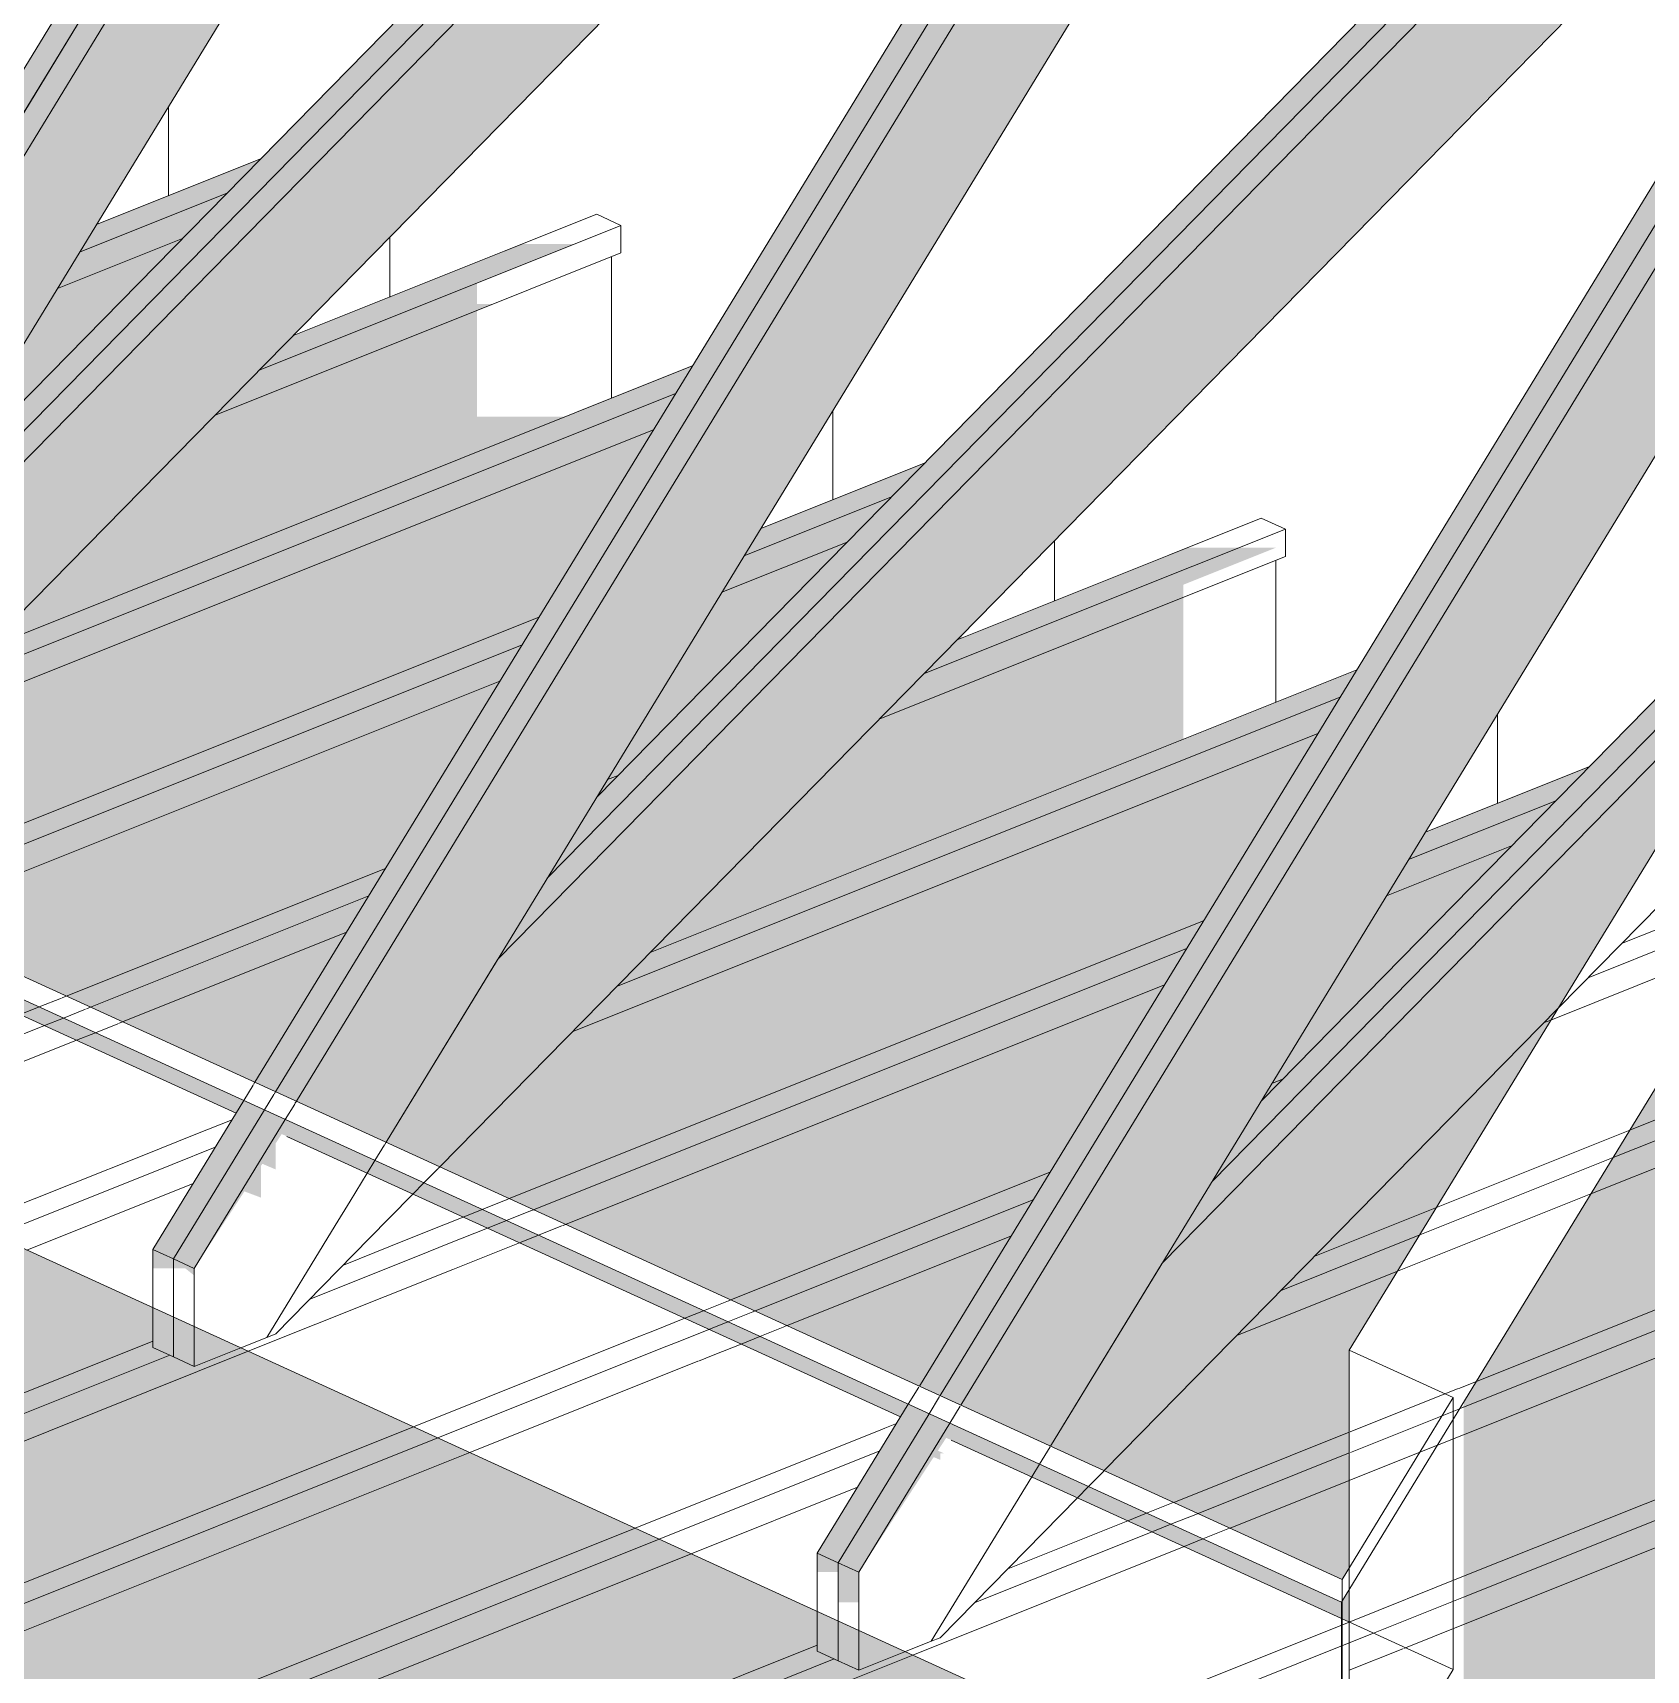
# Model space of a CAD drawing. Header units: inches. Extents: x -8719 to -3484, y -2874 to 4085.
# Drawn here: x -3852.8 to -3773.2, y 3386.2 to 3467 of the extents above; entities that cross this region are included whole.
import ezdxf

# ---------------------------------------------------------------- set-up
doc = ezdxf.new("R2010")
doc.units = ezdxf.units.IN
doc.header["$MEASUREMENT"] = 0
for name, color, linetype, lineweight in [('I-WALL', 2, 'Continuous', 13), ('S-BEAM', 12, 'Continuous', 9), ('S-BEAM-2', 143, 'Continuous', 9), ('S-BEAM-3', 193, 'Continuous', 9)]:
    doc.layers.add(name, color=color, linetype=linetype, lineweight=lineweight)
doc.layers.add('I-WALL-1', color=2, linetype='Continuous', lineweight=13, transparency=0.4)

# ---------------------------------------------------------------- blocks, each defined once
blk = doc.blocks.new('Truss - Truss-V602-STRUCTURAL - 3D - SOUTHWEST')
at = {"layer": 'S-BEAM-3'}
for points in [[(4833.92, 3429.231), (4917.497, 3566.123), (4916.472, 3566.591), (4832.901, 3429.697)], [(4838.343, 3427.209), (4921.24, 3562.987), (4917.497, 3566.123), (4833.92, 3429.231), (4835.668, 3428.432)], [(4832.895, 3429.7), (4885.484, 3515.836), (4884.459, 3516.304), (4831.876, 3430.166)], [(4846.303, 3440.247), (4914.099, 3509.333), (4912.877, 3509.6), (4848.748, 3444.251), (4847.349, 3441.96)]]:
    blk.add_hatch(color=256, dxfattribs=at).paths.add_polyline_path(points, flags=0)
h = blk.add_hatch(color=256, dxfattribs=at)
h.paths.add_polyline_path([(4840.994, 3425.997), (4921.197, 3507.774), (4932.96, 3527.04), (4843.859, 3436.243), (4838.343, 3427.209), (4838.471, 3427.15)], flags=0)
h.paths.add_polyline_path([(4943.034, 3529.979), (4955.972, 3543.164), (4952.738, 3545.873), (4944.27, 3532.003)], flags=0)
h = blk.add_hatch(color=256, dxfattribs=at)
h.paths.add_polyline_path([(4843.859, 3436.243), (4915.321, 3509.066), (4914.099, 3509.333), (4846.303, 3440.247), (4844.145, 3436.712)], flags=0)
h.paths.add_polyline_path([(4921.24, 3515.098), (4932.96, 3527.04), (4935.404, 3531.044), (4920.216, 3515.566), (4921.197, 3515.117)], flags=0)
at = {"layer": 'S-BEAM'}
for p, q in [((4832.895, 3429.7), (4916.472, 3566.591)), ((4917.497, 3566.123), (4833.92, 3429.231)), ((4838.343, 3427.209), (4921.24, 3562.987)), ((4932.96, 3527.04), (4843.859, 3436.243)), ((4831.87, 3430.168), (4884.459, 3516.304)), ((4885.484, 3515.836), (4832.895, 3429.7)), ((4846.303, 3440.247), (4914.099, 3509.333)), ((4914.099, 3509.333), (4846.303, 3440.247)), ((4848.748, 3444.251), (4912.877, 3509.6)), ((4840.994, 3425.997), (4921.121, 3507.649))]:
    blk.add_line(p, q, dxfattribs=at)
blk = doc.blocks.new('Truss - Truss-V603-STRUCTURAL - 3D - SOUTHWEST')
at = {"layer": 'S-BEAM-3'}
for points in [[(4866.711, 3414.237), (4950.288, 3551.129), (4949.264, 3551.597), (4865.692, 3414.703)], [(4871.135, 3412.215), (4954.032, 3547.993), (4950.288, 3551.129), (4866.711, 3414.237), (4868.46, 3413.438)], [(4865.687, 3414.706), (4918.276, 3500.842), (4917.251, 3501.31), (4864.662, 3415.174), (4864.966, 3415.035)], [(4879.095, 3425.253), (4946.89, 3494.339), (4945.668, 3494.606), (4881.539, 3429.257), (4880.141, 3426.966)]]:
    blk.add_hatch(color=256, dxfattribs=at).paths.add_polyline_path(points, flags=0)
h = blk.add_hatch(color=256, dxfattribs=at)
h.paths.add_polyline_path([(4873.785, 3411.003), (4954.032, 3492.851), (4965.751, 3512.046), (4876.651, 3421.249), (4871.135, 3412.215), (4871.263, 3412.156)], flags=0)
h.paths.add_polyline_path([(4975.826, 3514.985), (4988.764, 3528.17), (4985.529, 3530.879), (4977.061, 3517.009)], flags=0)
h = blk.add_hatch(color=256, dxfattribs=at)
h.paths.add_polyline_path([(4876.651, 3421.249), (4948.113, 3494.071), (4946.89, 3494.339), (4879.095, 3425.253), (4876.937, 3421.718)], flags=0)
h.paths.add_polyline_path([(4954.032, 3500.103), (4965.865, 3512.232), (4968.196, 3516.049), (4953.007, 3500.572), (4953.989, 3500.123)], flags=0)
at = {"layer": 'S-BEAM'}
for p, q in [((4865.687, 3414.706), (4949.264, 3551.597)), ((4950.288, 3551.129), (4866.711, 3414.237)), ((4871.135, 3412.215), (4954.032, 3547.993)), ((4965.751, 3512.046), (4876.651, 3421.249)), ((4864.662, 3415.174), (4917.251, 3501.31)), ((4918.276, 3500.842), (4865.687, 3414.706)), ((4879.095, 3425.253), (4946.89, 3494.339)), ((4946.89, 3494.339), (4879.095, 3425.253)), ((4881.539, 3429.257), (4945.668, 3494.606)), ((4873.785, 3411.003), (4953.912, 3492.655)), ((4876.651, 3421.249), (4871.135, 3412.215)), ((4864.591, 3415.059), (4864.662, 3415.174)), ((4859.626, 3406.926), (4864.114, 3414.277)), ((4864.114, 3414.277), (4864.577, 3415.036)), ((4865.604, 3414.57), (4865.139, 3413.809)), ((4865.139, 3413.809), (4865.604, 3414.57)), ((4865.687, 3414.706), (4865.617, 3414.592)), ((4865.617, 3414.592), (4865.687, 3414.706)), ((4865.139, 3413.809), (4860.651, 3406.458)), ((4860.651, 3406.458), (4865.139, 3413.809)), ((4866.63, 3414.104), (4866.164, 3413.34)), ((4866.711, 3414.237), (4866.643, 3414.126)), ((4866.164, 3413.34), (4861.676, 3405.989)), ((4870.587, 3411.317), (4871.06, 3412.093)), ((4871.06, 3412.093), (4870.587, 3411.317)), ((4871.073, 3412.113), (4871.135, 3412.215)), ((4871.135, 3412.215), (4871.073, 3412.113)), ((4870.206, 3410.693), (4870.587, 3411.317)), ((4870.587, 3411.317), (4870.206, 3410.693)), ((4869.363, 3409.312), (4870.206, 3410.693)), ((4870.206, 3410.693), (4869.363, 3409.312)), ((4872.467, 3409.659), (4873.008, 3410.21)), ((4873.008, 3410.21), (4873.686, 3410.901)), ((4873.702, 3410.918), (4873.785, 3411.003)), ((4871.314, 3408.484), (4872.467, 3409.659)), ((4868.629, 3408.11), (4869.363, 3409.312)), ((4869.363, 3409.312), (4868.629, 3408.11)), ((4865.252, 3402.579), (4868.629, 3408.11)), ((4868.629, 3408.11), (4865.252, 3402.579)), ((4870.324, 3407.475), (4871.314, 3408.484)), ((4865.692, 3402.755), (4870.324, 3407.475)), ((4859.626, 3406.926), (4860.651, 3406.458)), ((4859.626, 3405.967), (4859.626, 3406.926)), ((4859.626, 3406.926), (4860.651, 3406.458)), ((4860.651, 3405.499), (4860.651, 3406.458)), ((4860.651, 3406.458), (4861.676, 3405.989)), ((4860.651, 3406.458), (4860.651, 3405.499)), ((4859.626, 3404.055), (4859.626, 3405.967)), ((4860.651, 3403.586), (4860.651, 3405.499)), ((4860.651, 3405.499), (4860.651, 3403.586)), ((4861.676, 3405.989), (4861.676, 3405.03)), ((4861.676, 3405.03), (4861.676, 3403.118)), ((4859.626, 3402.085), (4859.626, 3404.055)), ((4860.651, 3401.616), (4860.651, 3403.586)), ((4860.651, 3403.586), (4860.651, 3401.616)), ((4861.676, 3403.118), (4861.676, 3401.148)), ((4863.973, 3402.067), (4865.252, 3402.579)), ((4865.252, 3402.579), (4865.692, 3402.755)), ((4860.651, 3401.616), (4859.626, 3402.085)), ((4861.676, 3401.148), (4860.651, 3401.616)), ((4861.676, 3401.148), (4863.973, 3402.067))]:
    blk.add_line(p, q, dxfattribs=at)
blk = doc.blocks.new('Truss - Truss-V604-STRUCTURAL - 3D - SOUTHWEST')
at = {"layer": 'S-BEAM-3'}
for points in [[(4899.503, 3399.243), (4983.08, 3536.135), (4982.055, 3536.603), (4898.478, 3399.712)], [(4903.926, 3397.22), (4986.824, 3532.999), (4983.08, 3536.135), (4899.503, 3399.243), (4901.251, 3398.444)], [(4898.478, 3399.712), (4951.067, 3485.848), (4950.042, 3486.316), (4897.454, 3400.18)], [(4911.887, 3410.259), (4943.266, 3442.235), (4945.71, 3446.239), (4914.331, 3414.262), (4912.932, 3411.971)], [(4909.442, 3406.255), (4940.821, 3438.231), (4943.266, 3442.235), (4911.887, 3410.259), (4909.728, 3406.723)], [(4906.577, 3396.008), (4928.982, 3418.84), (4940.821, 3438.231), (4909.442, 3406.255), (4903.926, 3397.22), (4904.71, 3396.862)]]:
    blk.add_hatch(color=256, dxfattribs=at).paths.add_polyline_path(points, flags=0)
at = {"layer": 'S-BEAM'}
for p, q in [((4898.478, 3399.712), (4982.055, 3536.603)), ((4983.08, 3536.135), (4899.503, 3399.243)), ((4903.926, 3397.22), (4986.824, 3532.999)), ((4897.454, 3400.18), (4950.042, 3486.316)), ((4951.067, 3485.848), (4898.478, 3399.712)), ((4914.331, 3414.262), (4945.71, 3446.239)), ((4911.887, 3410.259), (4943.266, 3442.235)), ((4943.266, 3442.235), (4911.887, 3410.259)), ((4940.821, 3438.231), (4909.442, 3406.255)), ((4928.982, 3418.84), (4948.063, 3438.284)), ((4906.577, 3396.008), (4928.982, 3418.84)), ((4909.442, 3406.255), (4903.926, 3397.22)), ((4896.906, 3399.283), (4897.421, 3400.126)), ((4892.418, 3391.932), (4896.906, 3399.283)), ((4898.447, 3399.66), (4897.931, 3398.815)), ((4897.931, 3398.815), (4898.447, 3399.66)), ((4899.473, 3399.195), (4898.955, 3398.346)), ((4897.931, 3398.815), (4893.442, 3391.463)), ((4893.442, 3391.463), (4897.931, 3398.815)), ((4898.955, 3398.346), (4894.467, 3390.995)), ((4903.379, 3396.323), (4903.904, 3397.183)), ((4903.904, 3397.183), (4903.379, 3396.323)), ((4898.044, 3387.585), (4902.997, 3395.698)), ((4902.997, 3395.698), (4898.044, 3387.585)), ((4902.997, 3395.698), (4903.379, 3396.323)), ((4903.379, 3396.323), (4902.997, 3395.698)), ((4905.8, 3395.216), (4906.551, 3395.982)), ((4905.258, 3394.665), (4905.8, 3395.216)), ((4898.484, 3387.761), (4905.258, 3394.665)), ((4892.418, 3391.932), (4893.442, 3391.463)), ((4892.418, 3390.973), (4892.418, 3391.932)), ((4892.418, 3391.932), (4893.442, 3391.463)), ((4892.418, 3389.061), (4892.418, 3390.973)), ((4893.442, 3390.505), (4893.442, 3391.463)), ((4893.442, 3391.463), (4894.467, 3390.995)), ((4893.442, 3391.463), (4893.442, 3390.505)), ((4894.467, 3390.995), (4894.467, 3390.036)), ((4893.442, 3388.592), (4893.442, 3390.505)), ((4893.442, 3390.505), (4893.442, 3388.592)), ((4894.467, 3390.036), (4894.467, 3388.124)), ((4892.418, 3387.091), (4892.418, 3389.061)), ((4893.442, 3386.622), (4893.442, 3388.592)), ((4893.442, 3388.592), (4893.442, 3386.622)), ((4894.467, 3388.124), (4894.467, 3386.154)), ((4896.764, 3387.073), (4898.044, 3387.585)), ((4898.044, 3387.585), (4898.484, 3387.761)), ((4893.442, 3386.622), (4892.418, 3387.091)), ((4894.467, 3386.154), (4896.764, 3387.073)), ((4894.467, 3386.154), (4893.442, 3386.622))]:
    blk.add_line(p, q, dxfattribs=at)
blk = doc.blocks.new('Plywood Web Joist - 11 7_8_ TJI360 _ 16_ O_C_-V628-STRUCTURAL - 3D - SOUTHWEST')
at = {"layer": 'S-BEAM'}
for p, q in [((4924.308, 3390.789), (4978.771, 3412.582)), ((4979.966, 3412.036), (4924.308, 3389.763)), ((4981.104, 3411.135), (4924.308, 3388.408)), ((4918.672, 3388.533), (4924.308, 3390.789)), ((4924.308, 3389.763), (4919.865, 3387.986)), ((4905.286, 3383.177), (4918.67, 3388.532)), ((4924.308, 3388.408), (4921.446, 3387.262)), ((4919.865, 3387.986), (4918.672, 3387.508)), ((4918.672, 3387.508), (4906.481, 3382.63)), ((4921.306, 3387.206), (4918.672, 3386.152)), ((4921.446, 3387.262), (4921.354, 3387.225))]:
    blk.add_line(p, q, dxfattribs=at)
blk = doc.blocks.new('Plywood Web Joist - 11 7_8_ TJI360 _ 16_ O_C_-V629-STRUCTURAL - 3D - SOUTHWEST')
at = {"layer": 'S-BEAM-2'}
for points in [[(4911.205, 3393.892), (4918.672, 3396.88), (4918.672, 3397.905), (4910.01, 3394.439), (4910.975, 3393.997)], [(4912.786, 3393.169), (4918.672, 3395.524), (4918.627, 3396.862), (4911.205, 3393.892), (4912.053, 3393.504)], [(4918.319, 3390.639), (4918.672, 3391.218), (4918.672, 3395.524), (4912.786, 3393.169), (4918.283, 3390.656)]]:
    blk.add_hatch(color=256, dxfattribs=at).paths.add_polyline_path(points, flags=0)
at = {"layer": 'S-BEAM'}
for p, q in [((4924.942, 3400.414), (4967.84, 3417.58)), ((4969.036, 3417.034), (4924.308, 3399.135)), ((4970.174, 3416.133), (4924.308, 3397.78)), ((4918.715, 3397.922), (4924.048, 3400.057)), ((4924.078, 3400.068), (4924.942, 3400.414)), ((4924.081, 3399.045), (4923.247, 3398.711)), ((4924.298, 3399.132), (4924.114, 3399.058)), ((4923.247, 3398.711), (4918.726, 3396.902)), ((4910.01, 3394.439), (4918.672, 3397.905)), ((4924.308, 3397.78), (4923.018, 3397.264)), ((4918.627, 3396.862), (4911.205, 3393.892)), ((4922.151, 3396.917), (4918.672, 3395.524)), ((4923.018, 3397.264), (4922.151, 3396.917)), ((4918.672, 3395.524), (4912.786, 3393.169)), ((4908.671, 3393.903), (4909.978, 3394.426)), ((4901.821, 3391.162), (4907.739, 3393.53)), ((4907.739, 3393.53), (4908.671, 3393.903)), ((4909.867, 3393.357), (4908.969, 3392.997)), ((4911.178, 3393.881), (4909.867, 3393.357)), ((4908.935, 3392.984), (4900.165, 3389.474)), ((4911.448, 3392.634), (4910.516, 3392.261)), ((4912.765, 3393.161), (4911.448, 3392.634)), ((4910.516, 3392.261), (4897.132, 3386.905)), ((4786.821, 3345.144), (4892.418, 3387.399)), ((4897.132, 3386.905), (4866.427, 3374.618)), ((4893.254, 3386.709), (4864.966, 3375.389))]:
    blk.add_line(p, q, dxfattribs=at)
blk = doc.blocks.new('Plywood Web Joist - 11 7_8_ TJI360 _ 16_ O_C_-V630-STRUCTURAL - 3D - SOUTHWEST')
at = {"layer": 'S-BEAM-2'}
for points in [[(4915.309, 3404.906), (4922.145, 3407.642), (4922.974, 3408.998), (4916.965, 3406.594), (4915.627, 3405.23)], [(4913.118, 3402.674), (4921.05, 3405.848), (4922.145, 3407.642), (4915.309, 3404.906), (4914.134, 3403.709)], [(4910.01, 3394.439), (4918.672, 3397.905), (4918.672, 3401.953), (4921.05, 3405.848), (4913.118, 3402.674), (4906.577, 3396.008), (4909.442, 3394.698)]]:
    blk.add_hatch(color=256, dxfattribs=at).paths.add_polyline_path(points, flags=0)
at = {"layer": 'S-BEAM'}
for p, q in [((4932.514, 3412.816), (4956.91, 3422.578)), ((4958.105, 3422.032), (4931.686, 3411.46)), ((4959.243, 3421.131), (4930.59, 3409.665)), ((4922.974, 3408.998), (4932.514, 3412.816)), ((4931.686, 3411.46), (4922.145, 3407.642)), ((4930.59, 3409.665), (4921.05, 3405.848)), ((4916.965, 3406.594), (4922.974, 3408.998)), ((4922.145, 3407.642), (4915.309, 3404.906)), ((4921.05, 3405.848), (4913.118, 3402.674)), ((4895.55, 3398.025), (4895.747, 3398.104)), ((4895.747, 3398.104), (4896.327, 3398.336)), ((4883.425, 3393.173), (4895.55, 3398.025)), ((4895.499, 3396.979), (4884.62, 3392.626)), ((4894.404, 3395.185), (4886.202, 3391.903)), ((4775.891, 3350.142), (4883.425, 3393.173)), ((4884.62, 3392.626), (4777.086, 3349.595)), ((4886.202, 3391.903), (4778.668, 3348.872))]:
    blk.add_line(p, q, dxfattribs=at)
blk = doc.blocks.new('Plywood Web Joist - 11 7_8_ TJI360 _ 16_ O_C_-V631-STRUCTURAL - 3D - SOUTHWEST')
at = {"layer": 'S-BEAM-2'}
h = blk.add_hatch(color=256, dxfattribs=at)
h.paths.add_polyline_path([(4890.925, 3403.165), (4901.976, 3407.587), (4903.071, 3409.381), (4889.344, 3403.888), (4890.192, 3403.5)], flags=0)
h.paths.add_polyline_path([(4928.261, 3418.106), (4928.622, 3418.25), (4928.982, 3418.84), (4928.618, 3418.469)], flags=0)
h = blk.add_hatch(color=256, dxfattribs=at)
h.paths.add_polyline_path([(4897.454, 3400.18), (4901.976, 3407.587), (4890.925, 3403.165), (4894.467, 3401.546)], flags=0)
h.paths.add_polyline_path([(4916.965, 3406.594), (4922.974, 3408.998), (4928.622, 3418.25), (4928.261, 3418.106), (4917.092, 3406.723)], flags=0)
h = blk.add_hatch(color=256, dxfattribs=at)
h.paths.add_polyline_path([(4889.344, 3403.888), (4903.071, 3409.381), (4903.899, 3410.738), (4888.149, 3404.435), (4889.114, 3403.993)], flags=0)
h.paths.add_polyline_path([(4914.331, 3414.262), (4915.381, 3415.332), (4914.856, 3415.122)], flags=0)
at = {"layer": 'S-BEAM'}
for p, q in [((4932.108, 3422.026), (4940.086, 3425.218)), ((4939.257, 3423.862), (4930.452, 3420.338)), ((4938.162, 3422.067), (4928.622, 3418.25)), ((4928.622, 3418.25), (4928.261, 3418.106)), ((4914.856, 3415.122), (4915.381, 3415.332)), ((4888.149, 3404.435), (4903.899, 3410.738)), ((4903.071, 3409.381), (4889.344, 3403.888)), ((4901.976, 3407.587), (4890.925, 3403.165)), ((4885.878, 3403.526), (4886.81, 3403.899)), ((4886.81, 3403.899), (4888.032, 3404.388)), ((4889.232, 3403.844), (4888.006, 3403.353)), ((4888.051, 3404.396), (4888.149, 3404.435)), ((4889.344, 3403.888), (4889.251, 3403.851)), ((4883.454, 3402.556), (4884.387, 3402.93)), ((4884.387, 3402.93), (4885.878, 3403.526)), ((4887.073, 3402.98), (4885.63, 3402.402)), ((4888.006, 3403.353), (4887.073, 3402.98)), ((4890.82, 3403.123), (4889.587, 3402.63)), ((4890.925, 3403.165), (4890.837, 3403.13)), ((4872.494, 3398.171), (4883.454, 3402.556)), ((4885.63, 3402.402), (4884.777, 3402.061)), ((4888.655, 3402.257), (4887.273, 3401.704)), ((4889.587, 3402.63), (4888.655, 3402.257)), ((4884.777, 3402.061), (4873.69, 3397.624)), ((4886.527, 3401.405), (4875.271, 3396.901)), ((4887.273, 3401.704), (4886.558, 3401.417)), ((4764.96, 3355.14), (4872.494, 3398.171)), ((4873.69, 3397.624), (4766.156, 3354.593)), ((4875.271, 3396.901), (4767.737, 3353.87))]:
    blk.add_line(p, q, dxfattribs=at)
blk = doc.blocks.new('Plywood Web Joist - 11 7_8_ TJI360 _ 16_ O_C_-V632-STRUCTURAL - 3D - SOUTHWEST')
at = {"layer": 'S-BEAM-2'}
h = blk.add_hatch(color=256, dxfattribs=at)
h.paths.add_polyline_path([(4878.414, 3408.886), (4910.643, 3421.783), (4911.471, 3423.14), (4877.218, 3409.433), (4878.184, 3408.991)], flags=0)
h.paths.add_polyline_path([(4921.6, 3426.168), (4928.881, 3429.089), (4930.524, 3430.764), (4922.404, 3427.485), (4921.759, 3426.428)], flags=0)
h = blk.add_hatch(color=256, dxfattribs=at)
h.paths.add_polyline_path([(4879.995, 3408.163), (4909.547, 3419.989), (4910.643, 3421.783), (4878.414, 3408.886), (4879.898, 3408.208)], flags=0)
h.paths.add_polyline_path([(4920.504, 3424.373), (4926.677, 3426.844), (4928.868, 3429.076), (4921.6, 3426.168), (4921.012, 3425.205)], flags=0)
h = blk.add_hatch(color=256, dxfattribs=at)
h.paths.add_polyline_path([(4888.149, 3404.435), (4903.899, 3410.738), (4909.547, 3419.989), (4879.995, 3408.163), (4882.497, 3407.019)], flags=0)
h.paths.add_polyline_path([(4914.856, 3415.122), (4915.381, 3415.332), (4926.677, 3426.844), (4920.504, 3424.373), (4915.858, 3416.764)], flags=0)
at = {"layer": 'S-BEAM'}
for p, q in [((4922.428, 3427.524), (4930.524, 3430.764)), ((4928.868, 3429.076), (4921.6, 3426.168)), ((4926.677, 3426.844), (4920.504, 3424.373)), ((4877.218, 3409.433), (4911.471, 3423.14)), ((4910.643, 3421.783), (4878.414, 3408.886)), ((4909.547, 3419.989), (4879.995, 3408.163)), ((4877.085, 3409.38), (4877.218, 3409.433)), ((4874.947, 3408.524), (4875.88, 3408.897)), ((4875.88, 3408.897), (4877.059, 3409.37)), ((4878.26, 3408.825), (4877.075, 3408.351)), ((4878.414, 3408.886), (4878.285, 3408.835)), ((4873.027, 3407.756), (4874.947, 3408.524)), ((4876.143, 3407.978), (4874.269, 3407.228)), ((4877.075, 3408.351), (4876.143, 3407.978)), ((4879.847, 3408.104), (4878.657, 3407.628)), ((4879.995, 3408.163), (4879.871, 3408.114)), ((4869.03, 3406.156), (4871.358, 3407.088)), ((4871.358, 3407.088), (4873.027, 3407.756)), ((4874.269, 3407.228), (4872.681, 3406.592)), ((4877.724, 3407.255), (4875.913, 3406.53)), ((4878.657, 3407.628), (4877.724, 3407.255)), ((4872.681, 3406.592), (4867.373, 3404.468)), ((4875.913, 3406.53), (4874.431, 3405.937)), ((4874.431, 3405.937), (4864.341, 3401.899)), ((4754.03, 3360.138), (4859.626, 3402.393)), ((4860.462, 3401.703), (4755.225, 3359.591)), ((4864.341, 3401.899), (4756.806, 3358.868))]:
    blk.add_line(p, q, dxfattribs=at)
blk = doc.blocks.new('Plywood Web Joist - 11 7_8_ TJI360 _ 16_ O_C_-V633-STRUCTURAL - 3D - SOUTHWEST')
at = {"layer": 'S-BEAM-2'}
for points in [[(4882.517, 3419.9), (4918.215, 3434.185), (4919.043, 3435.542), (4884.173, 3421.588), (4882.835, 3420.225)], [(4880.326, 3417.668), (4917.119, 3432.391), (4918.215, 3434.185), (4882.497, 3419.88), (4881.342, 3418.703)], [(4877.218, 3409.433), (4911.471, 3423.14), (4917.119, 3432.391), (4880.326, 3417.668), (4873.785, 3411.003), (4876.651, 3409.692)]]:
    blk.add_hatch(color=256, dxfattribs=at).paths.add_polyline_path(points, flags=0)
at = {"layer": 'S-BEAM'}
for p, q in [((4884.173, 3421.588), (4919.043, 3435.542)), ((4918.215, 3434.185), (4882.517, 3419.9)), ((4925.982, 3433.345), (4925.982, 3428.946)), ((4917.119, 3432.391), (4880.326, 3417.668)), ((4861.667, 3412.582), (4863.536, 3413.33)), ((4859.262, 3411.619), (4861.667, 3412.582)), ((4862.708, 3411.973), (4860.585, 3411.124)), ((4850.633, 3408.167), (4859.262, 3411.619)), ((4860.585, 3411.124), (4851.829, 3407.62)), ((4861.612, 3410.179), (4853.41, 3406.897))]:
    blk.add_line(p, q, dxfattribs=at)
blk = doc.blocks.new('Plywood Web Joist - 11 7_8_ TJI360 _ 16_ O_C_-V634-STRUCTURAL - 3D - SOUTHWEST')
at = {"layer": 'S-BEAM-2'}
h = blk.add_hatch(color=256, dxfattribs=at)
h.paths.add_polyline_path([(4856.552, 3418.882), (4870.28, 3424.375), (4871.108, 3425.732), (4855.357, 3419.429), (4856.323, 3418.987)], flags=0)
h.paths.add_polyline_path([(4881.539, 3429.257), (4882.497, 3430.29), (4882.064, 3430.116)], flags=0)
h.paths.add_polyline_path([(4897.661, 3435.332), (4913.234, 3441.564), (4910.673, 3441.564), (4899.317, 3437.02), (4897.979, 3435.656)], flags=0)
h = blk.add_hatch(color=256, dxfattribs=at)
h.paths.add_polyline_path([(4858.134, 3418.159), (4869.184, 3422.581), (4870.28, 3424.375), (4856.552, 3418.882), (4857.401, 3418.495)], flags=0)
h.paths.add_polyline_path([(4895.47, 3433.1), (4910.487, 3439.109), (4910.487, 3439.738), (4915.051, 3441.564), (4913.234, 3441.564), (4897.661, 3435.332), (4896.486, 3434.135)], flags=0)
h = blk.add_hatch(color=256, dxfattribs=at)
h.paths.add_polyline_path([(4864.662, 3415.174), (4869.184, 3422.581), (4858.134, 3418.159), (4861.676, 3416.54)], flags=0)
h.paths.add_polyline_path([(4884.173, 3421.588), (4910.487, 3432.118), (4910.487, 3439.109), (4895.47, 3433.1), (4885.792, 3423.237)], flags=0)
at = {"layer": 'S-BEAM'}
for p, q in [((4909.761, 3441.199), (4914.325, 3443.026)), ((4914.325, 3443.026), (4915.521, 3442.479)), ((4915.521, 3442.479), (4910.957, 3440.653)), ((4915.521, 3442.479), (4915.521, 3441.123)), ((4899.317, 3437.02), (4909.761, 3441.199)), ((4915.521, 3441.123), (4910.957, 3439.297)), ((4915.051, 3440.935), (4915.051, 3433.944)), ((4910.957, 3440.653), (4897.661, 3435.332)), ((4910.957, 3439.297), (4895.47, 3433.1)), ((4882.064, 3430.116), (4882.589, 3430.326)), ((4855.357, 3419.429), (4871.108, 3425.732)), ((4870.28, 3424.375), (4856.552, 3418.882)), ((4869.184, 3422.581), (4858.134, 3418.159)), ((4854.019, 3418.893), (4855.114, 3419.332)), ((4855.154, 3419.348), (4855.357, 3419.429)), ((4853.086, 3418.52), (4854.019, 3418.893)), ((4855.214, 3418.347), (4854.282, 3417.974)), ((4856.314, 3418.787), (4855.214, 3418.347)), ((4856.552, 3418.882), (4856.353, 3418.803)), ((4854.282, 3417.974), (4851.549, 3416.88)), ((4856.795, 3417.624), (4855.863, 3417.251)), ((4857.902, 3418.066), (4856.795, 3417.624)), ((4858.134, 3418.159), (4857.94, 3418.082)), ((4855.863, 3417.251), (4853.192, 3416.182))]:
    blk.add_line(p, q, dxfattribs=at)
blk = doc.blocks.new('Plywood Web Joist - 11 7_8_ TJI360 _ 16_ O_C_-V635-STRUCTURAL - 3D - SOUTHWEST')
at = {"layer": 'S-BEAM-2'}
h = blk.add_hatch(color=256, dxfattribs=at)
h.paths.add_polyline_path([(4845.622, 3423.88), (4877.851, 3436.777), (4878.679, 3438.134), (4844.426, 3424.427), (4845.392, 3423.985)], flags=0)
h.paths.add_polyline_path([(4888.808, 3441.162), (4896.076, 3444.07), (4897.733, 3445.758), (4889.612, 3442.479), (4888.967, 3441.422)], flags=0)
h = blk.add_hatch(color=256, dxfattribs=at)
h.paths.add_polyline_path([(4847.203, 3423.157), (4876.756, 3434.983), (4877.851, 3436.777), (4845.622, 3423.88), (4846.47, 3423.493)], flags=0)
h.paths.add_polyline_path([(4887.713, 3439.368), (4893.886, 3441.838), (4896.076, 3444.07), (4888.808, 3441.162), (4888.22, 3440.199)], flags=0)
h = blk.add_hatch(color=256, dxfattribs=at)
h.paths.add_polyline_path([(4855.357, 3419.429), (4871.108, 3425.732), (4876.756, 3434.983), (4847.203, 3423.157), (4847.435, 3423.052)], flags=0)
h.paths.add_polyline_path([(4882.064, 3430.116), (4882.589, 3430.326), (4893.886, 3441.838), (4887.713, 3439.368), (4882.497, 3430.825)], flags=0)
h.paths.add_polyline_path([(4899.317, 3437.02), (4899.557, 3437.116), (4899.557, 3437.264)], flags=0)
at = {"layer": 'S-BEAM'}
for p, q in [((4889.636, 3442.518), (4897.733, 3445.758)), ((4896.076, 3444.07), (4888.808, 3441.162)), ((4893.886, 3441.838), (4887.713, 3439.368)), ((4904.121, 3441.915), (4904.121, 3438.942)), ((4844.426, 3424.427), (4878.679, 3438.134)), ((4877.851, 3436.777), (4845.622, 3423.88)), ((4876.756, 3434.983), (4847.203, 3423.157))]:
    blk.add_line(p, q, dxfattribs=at)
blk = doc.blocks.new('Plywood Web Joist - 11 7_8_ TJI360 _ 16_ O_C_-V636-STRUCTURAL - 3D - SOUTHWEST')
at = {"layer": 'S-BEAM-2'}
for points in [[(4849.725, 3434.894), (4885.423, 3449.179), (4886.251, 3450.536), (4851.382, 3436.582), (4850.044, 3435.219)], [(4847.535, 3432.662), (4884.328, 3447.385), (4885.423, 3449.179), (4849.725, 3434.894), (4848.55, 3433.697)], [(4844.426, 3424.427), (4878.679, 3438.134), (4884.328, 3447.385), (4847.535, 3432.662), (4840.994, 3425.997), (4843.859, 3424.687)]]:
    blk.add_hatch(color=256, dxfattribs=at).paths.add_polyline_path(points, flags=0)
at = {"layer": 'S-BEAM'}
for p, q in [((4851.382, 3436.582), (4886.251, 3450.536)), ((4885.423, 3449.179), (4849.725, 3434.894)), ((4893.19, 3448.34), (4893.19, 3443.94)), ((4884.328, 3447.385), (4847.535, 3432.662))]:
    blk.add_line(p, q, dxfattribs=at)
blk = doc.blocks.new('Plywood Web Joist - 11 7_8_ TJI360 _ 16_ O_C_-1967457-STRUCTURAL - 3D - SOUTHWEST')
at = {"layer": 'S-BEAM-2'}
h = blk.add_hatch(color=256, dxfattribs=at)
h.paths.add_polyline_path([(4823.761, 3433.877), (4837.488, 3439.37), (4838.316, 3440.726), (4822.565, 3434.423), (4823.531, 3433.982)], flags=0)
h.paths.add_polyline_path([(4848.748, 3444.251), (4849.798, 3445.32), (4849.273, 3445.11)], flags=0)
h.paths.add_polyline_path([(4864.869, 3450.326), (4880.443, 3456.558), (4877.881, 3456.558), (4866.525, 3452.014), (4864.966, 3450.425)], flags=0)
h = blk.add_hatch(color=256, dxfattribs=at)
h.paths.add_polyline_path([(4825.342, 3433.153), (4836.393, 3437.575), (4837.488, 3439.37), (4823.761, 3433.877), (4825.214, 3433.212)], flags=0)
h.paths.add_polyline_path([(4862.678, 3448.094), (4876.412, 3453.59), (4875.626, 3453.59), (4875.626, 3454.631), (4864.869, 3450.326), (4863.694, 3449.129)], flags=0)
h = blk.add_hatch(color=256, dxfattribs=at)
h.paths.add_polyline_path([(4831.87, 3430.168), (4836.393, 3437.575), (4825.342, 3433.153), (4831.436, 3430.367)], flags=0)
h.paths.add_polyline_path([(4851.382, 3436.582), (4879.974, 3448.024), (4875.626, 3448.024), (4875.626, 3453.275), (4862.678, 3448.094), (4856.938, 3442.244)], flags=0)
at = {"layer": 'S-BEAM'}
for p, q in [((4876.97, 3456.194), (4881.534, 3458.02)), ((4881.534, 3458.02), (4882.729, 3457.473)), ((4882.729, 3457.473), (4878.165, 3455.647)), ((4882.729, 3457.473), (4882.729, 3456.117)), ((4878.165, 3455.647), (4864.869, 3450.326)), ((4866.525, 3452.014), (4876.97, 3456.194)), ((4882.729, 3456.117), (4878.165, 3454.291)), ((4882.26, 3455.93), (4882.26, 3448.938)), ((4878.165, 3454.291), (4862.678, 3448.094))]:
    blk.add_line(p, q, dxfattribs=at)
blk = doc.blocks.new('Plywood Web Joist - 11 7_8_ TJI360 _ 16_ O_C_-V637-STRUCTURAL - 3D - SOUTHWEST')
at = {"layer": 'S-BEAM-2'}
h = blk.add_hatch(color=256, dxfattribs=at)
h.paths.add_polyline_path([(4697.694, 3392.802), (4698.307, 3393.047), (4698.307, 3394.072), (4696.499, 3393.348), (4697.464, 3392.907)], flags=0)
h.paths.add_polyline_path([(4812.83, 3438.875), (4845.06, 3451.771), (4845.888, 3453.128), (4811.635, 3439.421), (4812.601, 3438.98)], flags=0)
h.paths.add_polyline_path([(4856.016, 3456.156), (4863.285, 3459.064), (4864.941, 3460.752), (4856.845, 3457.512), (4856.176, 3456.416)], flags=0)
h = blk.add_hatch(color=256, dxfattribs=at)
h.paths.add_polyline_path([(4698.307, 3392.522), (4698.307, 3393.047), (4697.694, 3392.802)], flags=0)
h.paths.add_polyline_path([(4814.412, 3438.151), (4843.964, 3449.977), (4845.06, 3451.771), (4812.83, 3438.875), (4813.678, 3438.487)], flags=0)
h.paths.add_polyline_path([(4854.921, 3454.362), (4861.094, 3456.832), (4863.285, 3459.064), (4856.016, 3456.156), (4855.429, 3455.194)], flags=0)
h = blk.add_hatch(color=256, dxfattribs=at)
h.paths.add_polyline_path([(4822.565, 3434.423), (4838.316, 3440.726), (4843.964, 3449.977), (4814.412, 3438.151), (4819.02, 3436.044)], flags=0)
h.paths.add_polyline_path([(4849.273, 3445.11), (4849.798, 3445.32), (4861.094, 3456.832), (4854.921, 3454.362), (4854.147, 3453.093)], flags=0)
at = {"layer": 'S-BEAM'}
for p, q in [((4856.845, 3457.512), (4864.941, 3460.752)), ((4863.285, 3459.064), (4856.016, 3456.156)), ((4861.094, 3456.832), (4854.921, 3454.362)), ((4871.329, 3456.91), (4871.329, 3453.936))]:
    blk.add_line(p, q, dxfattribs=at)
blk = doc.blocks.new('Plywood Web Joist - 11 7_8_ TJI360 _ 16_ O_C_-V638-STRUCTURAL - 3D - SOUTHWEST')
at = {"layer": 'S-BEAM'}
blk.add_line((4860.399, 3463.334), (4860.399, 3458.935), dxfattribs=at)

msp = doc.modelspace()

# ---------------------------------------------------------------- hatches: boundary and pattern name
at = {"layer": 'I-WALL-1'}
h = msp.add_hatch(color=256, dxfattribs=at)
h.paths.add_polyline_path([(-3788.225, 3285.032), (-3788.225, 3322.774), (-3793.228, 3320.772), (-3793.228, 3328.606), (-3792.548, 3328.878), (-3792.548, 3329.391), (-3793.744, 3329.937), (-3794.341, 3329.698), (-3794.341, 3330.211), (-3788.225, 3332.658), (-3788.249, 3377.244), (-3809.744, 3387.073), (-3812.042, 3386.154), (-3814.091, 3387.091), (-3814.091, 3389.061), (-3842.536, 3402.067), (-3844.833, 3401.148), (-3846.883, 3402.085), (-3846.883, 3404.055), (-3875.327, 3417.061), (-3877.625, 3416.142), (-3879.674, 3417.079), (-3879.674, 3419.049), (-3908.119, 3432.055), (-3910.416, 3431.136), (-3912.466, 3432.073), (-3912.466, 3434.043), (-3940.911, 3447.05), (-3943.208, 3446.13), (-3945.257, 3447.067), (-3945.257, 3449.037), (-3973.702, 3462.044), (-3975.999, 3461.124), (-3978.049, 3462.062), (-3978.049, 3464.031), (-3996.765, 3472.589), (-3996.765, 3471.486), (-3985.224, 3464.935), (-3985.224, 3454.959), (-3987.323, 3454.119), (-3995.487, 3458.752), (-3995.487, 3386.708), (-3991.744, 3384.996), (-3991.744, 3381.913), (-3996.201, 3380.13), (-3788.521, 3285.167)], flags=0)
h.paths.add_polyline_path([(-3819.891, 3300.73), (-3822.057, 3303.247), (-3821.069, 3303.642), (-3818.867, 3301.14), (-3819.854, 3300.745)], flags=0)
h.paths.add_polyline_path([(-3825.992, 3307.661), (-3828.158, 3310.177), (-3827.17, 3310.572), (-3824.968, 3308.071), (-3825.956, 3307.676)], flags=0)
h.paths.add_polyline_path([(-3790.077, 3312.661), (-3795.67, 3313.749), (-3795.67, 3313.805), (-3794.682, 3314.201), (-3788.994, 3313.094), (-3789.982, 3312.699)], flags=0)
h.paths.add_polyline_path([(-3832.094, 3314.591), (-3834.259, 3317.108), (-3833.271, 3317.503), (-3831.069, 3315.001), (-3832.057, 3314.606)], flags=0)
h.paths.add_polyline_path([(-3805.837, 3315.726), (-3811.43, 3316.814), (-3811.43, 3316.871), (-3810.442, 3317.266), (-3804.754, 3316.16), (-3805.742, 3315.764)], flags=0)
h.paths.add_polyline_path([(-3821.597, 3318.792), (-3827.19, 3319.88), (-3827.19, 3319.936), (-3826.202, 3320.332), (-3820.514, 3319.225), (-3821.502, 3318.83)], flags=0)
h.paths.add_polyline_path([(-3811.837, 3320.518), (-3843.091, 3334.81), (-3843.091, 3374.977), (-3841.893, 3375.446), (-3836.258, 3372.87), (-3834.846, 3373.434), (-3834.846, 3372.224), (-3810.65, 3361.16), (-3810.65, 3326.893), (-3808.032, 3325.696), (-3810.65, 3324.648), (-3810.65, 3320.993)], flags=0)
h.paths.add_polyline_path([(-3838.195, 3321.522), (-3838.724, 3322.123), (-3842.95, 3322.945), (-3842.95, 3323.002), (-3841.962, 3323.397), (-3839.408, 3322.9), (-3840.36, 3324.038), (-3839.372, 3324.433), (-3837.737, 3322.575), (-3836.274, 3322.291)], flags=0)
h.paths.add_polyline_path([(-3853.116, 3324.923), (-3858.71, 3326.011), (-3858.71, 3326.067), (-3857.722, 3326.463), (-3852.034, 3325.356), (-3852.935, 3324.995)], flags=0)
h.paths.add_polyline_path([(-3788.225, 3327.414), (-3788.225, 3330.608), (-3789.349, 3330.159), (-3789.32, 3328.789), (-3788.847, 3328.573), (-3788.847, 3327.698)], flags=0)
h.paths.add_polyline_path([(-3868.876, 3327.988), (-3874.47, 3329.076), (-3874.47, 3329.133), (-3873.482, 3329.528), (-3867.793, 3328.422), (-3868.589, 3328.103)], flags=0)
h.paths.add_polyline_path([(-3844.296, 3328.452), (-3846.461, 3330.969), (-3845.474, 3331.364), (-3843.271, 3328.862), (-3843.454, 3328.789)], flags=0)
h.paths.add_polyline_path([(-3884.636, 3331.054), (-3890.229, 3332.142), (-3890.229, 3332.198), (-3889.242, 3332.594), (-3883.553, 3331.487)], flags=0)
h.paths.add_polyline_path([(-3850.397, 3335.383), (-3852.562, 3337.899), (-3851.575, 3338.295), (-3849.373, 3335.793)], flags=0)
h.paths.add_polyline_path([(-3856.498, 3342.314), (-3858.664, 3344.83), (-3857.676, 3345.225), (-3855.474, 3342.724)], flags=0)
h.paths.add_polyline_path([(-3862.599, 3349.244), (-3864.765, 3351.76), (-3863.777, 3352.156), (-3861.575, 3349.654)], flags=0)
h.paths.add_polyline_path([(-3868.701, 3356.175), (-3870.866, 3358.691), (-3870.478, 3358.846), (-3869.768, 3358.961), (-3867.676, 3356.585)], flags=0)
h.paths.add_polyline_path([(-3986.918, 3363.064), (-3985.521, 3363.677), (-3985.521, 3369.15), (-3985.051, 3369.338), (-3985.051, 3370.693), (-3986.247, 3371.24), (-3987.707, 3370.656), (-3986.512, 3370.109), (-3986.512, 3368.753), (-3986.982, 3368.565), (-3986.982, 3363.093)], flags=0)
h.paths.add_polyline_path([(-3997.442, 3366.76), (-3995.982, 3367.345), (-3995.982, 3368.46), (-3996.451, 3368.675), (-3996.451, 3374.148), (-3995.982, 3374.336), (-3995.982, 3375.692), (-3997.177, 3376.238), (-3998.638, 3375.654), (-3997.442, 3375.107), (-3997.442, 3373.751), (-3997.912, 3373.563), (-3997.912, 3368.091), (-3997.442, 3367.876), (-3997.442, 3367.023)], flags=0)
h.paths.add_polyline_path([(-4008.202, 3371.827), (-4006.428, 3372.536), (-4006.428, 3374.83), (-4008.202, 3375.641), (-4008.202, 3372.288)], flags=0)
h.paths.add_polyline_path([(-3788.225, 3388.709), (-3788.225, 3389.508), (-3800.709, 3395.216), (-3801.25, 3394.665), (-3788.25, 3388.72)], flags=0)
h.paths.add_polyline_path([(-4006.428, 3391.71), (-4006.428, 3442.923), (-4008.202, 3440.238), (-4008.202, 3392.522), (-4007.2, 3392.063)], flags=0)
h.paths.add_polyline_path([(-3809.984, 3398.658), (-3809.603, 3399.283), (-3833.501, 3410.21), (-3834.042, 3409.659), (-3812.042, 3399.599)], flags=0)
h.paths.add_polyline_path([(-3842.776, 3413.652), (-3842.394, 3414.277), (-3866.292, 3425.205), (-3866.834, 3424.653), (-3844.833, 3414.593)], flags=0)
h.paths.add_polyline_path([(-3875.568, 3428.646), (-3875.186, 3429.271), (-3899.084, 3440.199), (-3899.625, 3439.647), (-3876.605, 3429.121)], flags=0)
h.paths.add_polyline_path([(-4008.202, 3443.006), (-4006.428, 3445.69), (-4006.428, 3458.243), (-4008.202, 3457.533), (-4008.202, 3447.923)], flags=0)
h.paths.add_polyline_path([(-3908.359, 3443.641), (-3907.978, 3444.265), (-3931.875, 3455.193), (-3932.417, 3454.641), (-3910.416, 3444.581)], flags=0)
h.paths.add_polyline_path([(-3941.151, 3458.635), (-3940.769, 3459.26), (-3964.667, 3470.187), (-3965.208, 3469.635), (-3943.208, 3459.575)], flags=0)
h.paths.add_polyline_path([(-4008.202, 3463.467), (-4007.992, 3463.551), (-4008.202, 3463.647)], flags=0)
h.paths.add_polyline_path([(-3973.942, 3473.629), (-3973.561, 3474.254), (-3997.459, 3485.181), (-3998, 3484.629), (-3975.999, 3474.569)], flags=0)
h.paths.add_polyline_path([(-4006.734, 3488.623), (-4006.352, 3489.248), (-4030.25, 3500.175), (-4030.792, 3499.623), (-4008.791, 3489.564)], flags=0)
h.paths.add_polyline_path([(-4039.525, 3503.617), (-4039.144, 3504.242), (-4063.042, 3515.169), (-4063.583, 3514.618), (-4041.583, 3504.558)], flags=0)
h.paths.add_polyline_path([(-4072.317, 3518.611), (-4071.936, 3519.236), (-4095.833, 3530.163), (-4096.375, 3529.612), (-4074.374, 3519.552)], flags=0)
h.paths.add_polyline_path([(-4105.109, 3533.605), (-4104.727, 3534.23), (-4124.919, 3543.463), (-4125.488, 3542.924), (-4108.76, 3535.275)], flags=0)
h = msp.add_hatch(color=256, dxfattribs=at)
h.paths.add_polyline_path([(-3812.042, 3386.154), (-3809.744, 3387.073), (-3814.091, 3389.061), (-3814.091, 3387.091), (-3812.117, 3386.188)], flags=0)
h.paths.add_polyline_path([(-3813.066, 3389.508), (-3812.042, 3389.508), (-3812.042, 3390.995), (-3808.349, 3396.673), (-3808.025, 3396.54), (-3808.025, 3396.862), (-3807.839, 3396.862), (-3808.142, 3396.991), (-3807.728, 3397.627), (-3801.25, 3394.665), (-3800.709, 3395.216), (-3809.603, 3399.283), (-3814.091, 3391.932), (-3814.091, 3390.995), (-3813.066, 3390.995)], flags=0)
h.paths.add_polyline_path([(-3844.833, 3401.148), (-3842.536, 3402.067), (-3846.883, 3404.055), (-3846.883, 3402.085), (-3845.199, 3401.315)], flags=0)
h.paths.add_polyline_path([(-3844.833, 3405.632), (-3844.833, 3405.989), (-3842.362, 3409.789), (-3841.543, 3409.482), (-3841.543, 3411.048), (-3841.475, 3411.152), (-3840.817, 3410.872), (-3840.817, 3412.165), (-3840.52, 3412.621), (-3834.042, 3409.659), (-3833.501, 3410.21), (-3842.394, 3414.277), (-3846.883, 3406.926), (-3846.883, 3405.989), (-3845.276, 3405.989)], flags=0)
h.paths.add_polyline_path([(-3877.625, 3416.142), (-3875.327, 3417.061), (-3879.674, 3419.049), (-3879.674, 3417.079), (-3877.99, 3416.309)], flags=0)
h.paths.add_polyline_path([(-3877.625, 3419.553), (-3877.625, 3420.983), (-3876.605, 3420.011), (-3876.57, 3422.605), (-3873.312, 3427.615), (-3866.834, 3424.653), (-3866.292, 3425.205), (-3875.186, 3429.271), (-3879.674, 3421.92), (-3879.674, 3420.983), (-3878.649, 3420.983), (-3878.649, 3419.553)], flags=0)
h.paths.add_polyline_path([(-3910.416, 3431.136), (-3908.119, 3432.055), (-3912.466, 3434.043), (-3912.466, 3432.073), (-3910.782, 3431.303)], flags=0)
h.paths.add_polyline_path([(-3910.416, 3435.285), (-3910.416, 3435.977), (-3906.103, 3442.609), (-3899.625, 3439.647), (-3899.084, 3440.199), (-3907.978, 3444.265), (-3912.466, 3436.914), (-3912.466, 3436.052), (-3911.441, 3435.669)], flags=0)
h.paths.add_polyline_path([(-3943.208, 3446.13), (-3940.911, 3447.05), (-3945.257, 3449.037), (-3945.257, 3447.067), (-3943.573, 3446.297)], flags=0)
h.paths.add_polyline_path([(-4001.712, 3450.059), (-3997.358, 3456.648), (-3998.334, 3457.601), (-3998.505, 3457.679), (-4001.575, 3452.956), (-4001.575, 3452.697), (-4001.712, 3452.49), (-4001.712, 3450.52)], flags=0)
h.paths.add_polyline_path([(-3943.208, 3450.615), (-3943.208, 3450.971), (-3941.505, 3453.59), (-3941.476, 3453.634), (-3938.895, 3457.603), (-3932.417, 3454.641), (-3931.875, 3455.193), (-3940.769, 3459.26), (-3945.257, 3451.908), (-3945.257, 3450.971), (-3943.651, 3450.971)], flags=0)
h.paths.add_polyline_path([(-3975.999, 3461.124), (-3973.702, 3462.044), (-3978.049, 3464.031), (-3978.049, 3462.062), (-3976.365, 3461.292)], flags=0)
h.paths.add_polyline_path([(-3975.999, 3465.237), (-3975.999, 3465.965), (-3971.686, 3472.597), (-3965.208, 3469.635), (-3964.667, 3470.187), (-3973.561, 3474.254), (-3978.049, 3466.903), (-3978.049, 3465.965), (-3977.78, 3465.965), (-3977.024, 3465.656)], flags=0)
h.paths.add_polyline_path([(-4008.625, 3476.185), (-4008.152, 3476.374), (-4008.791, 3476.666), (-4008.791, 3476.997), (-4007.518, 3477.506), (-4010.841, 3479.025), (-4010.841, 3477.443), (-4008.791, 3476.28)], flags=0)
h.paths.add_polyline_path([(-4006.525, 3477.025), (-4006.494, 3477.038), (-4006.768, 3477.163)], flags=0)
h.paths.add_polyline_path([(-4008.791, 3479.328), (-4008.791, 3480.96), (-4008.152, 3480.35), (-4008.143, 3481.955), (-4004.478, 3487.591), (-3998, 3484.629), (-3997.459, 3485.181), (-4006.352, 3489.248), (-4010.841, 3481.897), (-4010.841, 3480.96), (-4009.816, 3480.96), (-4009.816, 3479.796)], flags=0)
h.paths.add_polyline_path([(-4041.583, 3494.889), (-4041.583, 3495.74), (-4041.213, 3495.601), (-4040.944, 3495.344), (-4040.944, 3496.042), (-4037.018, 3502.471), (-4030.792, 3499.623), (-4030.25, 3500.175), (-4039.144, 3504.242), (-4043.632, 3496.891), (-4043.632, 3496.052), (-4042.607, 3495.471)], flags=0)
h.paths.add_polyline_path([(-4072.783, 3512.596), (-4069.81, 3517.465), (-4063.583, 3514.618), (-4063.042, 3515.169), (-4071.936, 3519.236), (-4075.164, 3513.948), (-4073.162, 3512.811)], flags=0)
h.paths.add_polyline_path([(-4107.166, 3521.101), (-4106.101, 3521.527), (-4109.215, 3523.295), (-4109.215, 3522.038), (-4108.191, 3521.569)], flags=0)
h.paths.add_polyline_path([(-4096.375, 3529.612), (-4095.833, 3530.163), (-4104.727, 3534.23), (-4106.317, 3531.627), (-4103.935, 3530.275), (-4102.602, 3532.459), (-4098.486, 3530.577)], flags=0)
h = msp.add_hatch(color=256, dxfattribs=at)
h.paths.add_polyline_path([(-3782.201, 3286.196), (-3739.173, 3303.413), (-3739.173, 3303.889), (-3740.369, 3304.436), (-3750.574, 3300.352), (-3750.574, 3307.343), (-3750.104, 3307.531), (-3750.104, 3308.706), (-3769.501, 3300.944), (-3770.611, 3301.452), (-3770.611, 3305.238), (-3772.764, 3306.223), (-3770.611, 3307.084), (-3770.611, 3311.078), (-3772.435, 3310.348), (-3772.435, 3317.34), (-3771.965, 3317.528), (-3771.965, 3318.883), (-3773.161, 3319.43), (-3782.201, 3315.813), (-3782.201, 3286.672)], flags=0)
h.paths.add_polyline_path([(-3737.34, 3304.147), (-3710.092, 3315.05), (-3736.091, 3326.939), (-3736.091, 3314.314), (-3748.615, 3309.302), (-3738.246, 3304.561)], flags=0)
h.paths.add_polyline_path([(-3774.317, 3309.595), (-3779.91, 3310.683), (-3779.91, 3310.74), (-3778.923, 3311.135), (-3773.234, 3310.029), (-3774.222, 3309.633)], flags=0)
h.paths.add_polyline_path([(-3703.383, 3317.735), (-3639.986, 3343.104), (-3651.261, 3348.259), (-3700.73, 3328.464), (-3701.84, 3328.972), (-3701.84, 3332.758), (-3703.992, 3333.742), (-3701.84, 3334.603), (-3701.84, 3361.369), (-3706.28, 3363.399), (-3707.558, 3362.888), (-3707.558, 3361.532), (-3707.056, 3361.302), (-3707.056, 3353.736), (-3717.965, 3358.724), (-3719.243, 3358.212), (-3719.243, 3356.856), (-3718.741, 3356.627), (-3718.741, 3349.06), (-3729.649, 3354.048), (-3730.927, 3353.537), (-3730.927, 3352.181), (-3730.425, 3351.951), (-3730.425, 3344.384), (-3736.091, 3346.975), (-3736.091, 3332.691), (-3703.653, 3317.859)], flags=0)
h.paths.add_polyline_path([(-3770.611, 3319.36), (-3770.611, 3332.705), (-3776.386, 3335.346), (-3777.664, 3334.834), (-3777.664, 3333.478), (-3777.162, 3333.249), (-3777.162, 3325.682), (-3782.201, 3327.986), (-3782.201, 3324.659), (-3771.418, 3319.729)], flags=0)
h.paths.add_polyline_path([(-3782.201, 3335.069), (-3770.611, 3339.707), (-3770.611, 3343.773), (-3772.764, 3344.758), (-3770.611, 3345.619), (-3770.611, 3380.154), (-3744.101, 3390.762), (-3744.101, 3391.705), (-3743.001, 3391.202), (-3737.201, 3393.523), (-3736.091, 3393.016), (-3736.091, 3353.52), (-3701.84, 3367.226), (-3701.84, 3371.293), (-3703.992, 3372.277), (-3701.84, 3373.139), (-3701.84, 3394.83), (-3704.013, 3393.96), (-3704.013, 3400.951), (-3703.544, 3401.139), (-3703.544, 3401.519), (-3705.877, 3402.586), (-3714.944, 3398.958), (-3714.944, 3405.949), (-3714.474, 3406.137), (-3714.474, 3406.517), (-3716.808, 3407.584), (-3725.874, 3403.956), (-3725.874, 3410.947), (-3725.405, 3411.135), (-3725.405, 3411.515), (-3727.738, 3412.582), (-3736.805, 3408.954), (-3736.805, 3415.945), (-3736.335, 3416.133), (-3736.355, 3416.522), (-3738.669, 3417.58), (-3747.735, 3413.952), (-3747.735, 3420.943), (-3747.266, 3421.131), (-3747.266, 3421.511), (-3749.599, 3422.578), (-3758.666, 3418.95), (-3758.666, 3425.941), (-3758.196, 3426.129), (-3758.196, 3426.509), (-3760.53, 3427.576), (-3766.423, 3425.218), (-3782.201, 3399.332), (-3782.201, 3340.135)], flags=0)
h.paths.add_polyline_path([(-3637.658, 3344.035), (-3616.618, 3352.455), (-3636.283, 3361.448), (-3636.283, 3354.253), (-3648.933, 3349.191), (-3637.782, 3344.092)], flags=0)
h.paths.add_polyline_path([(-3611.057, 3357.479), (-3611.057, 3359.229), (-3636.283, 3370.764), (-3636.283, 3369.014), (-3612.252, 3358.026)], flags=0)
h = msp.add_hatch(color=256, dxfattribs=at)
h.paths.add_polyline_path([(-3786.771, 3284.367), (-3785.317, 3284.948), (-3785.317, 3285.424), (-3786.513, 3285.971), (-3786.641, 3285.92), (-3786.641, 3288.967), (-3787.837, 3289.514), (-3787.837, 3322.929), (-3788.225, 3322.774), (-3788.225, 3285.032), (-3786.853, 3284.405)], flags=0)
h.paths.add_polyline_path([(-3787.837, 3327.236), (-3787.837, 3330.563), (-3788.071, 3330.67), (-3788.225, 3330.608), (-3788.225, 3327.414)], flags=0)
h.paths.add_polyline_path([(-3788.225, 3332.658), (-3787.837, 3332.814), (-3787.837, 3377.796), (-3788.225, 3377.217), (-3788.225, 3339.137)], flags=0)
h.paths.add_polyline_path([(-3787.837, 3388.531), (-3787.837, 3390.145), (-3788.225, 3389.508), (-3788.19, 3388.693), (-3787.839, 3388.532)], flags=0)

# ---------------------------------------------------------------- linework, layer by layer
at = {"layer": 'I-WALL'}
for p, q in [((-3788.225, 3389.508), (-4267.119, 3608.485)), ((-3788.19, 3390.639), (-4142.45, 3552.627)), ((-3787.837, 3401.953), (-3700.044, 3545.749)), ((-3694.408, 3543.172), (-3788.225, 3389.508)), ((-4020.388, 3483.391), (-3788.225, 3377.233)), ((-3873.061, 3427.5), (-3842.776, 3413.652)), ((-3840.269, 3412.506), (-3809.984, 3398.658)), ((-3787.837, 3289.514), (-3787.837, 3401.953)), ((-3787.837, 3401.953), (-3782.713, 3399.61)), ((-3782.713, 3399.61), (-3788.19, 3390.639)), ((-3782.713, 3386.188), (-3782.713, 3399.61)), ((-3807.477, 3397.512), (-3782.713, 3386.188)), ((-3788.19, 3377.217), (-3788.19, 3390.639)), ((-3788.225, 3270.854), (-3788.225, 3389.508)), ((-3782.713, 3386.188), (-3788.19, 3377.217))]:
    msp.add_line(p, q, dxfattribs=at)

# ---------------------------------------------------------------- block references
at = {"layer": 'S-BEAM'}
for name in ['Truss - Truss-V602-STRUCTURAL - 3D - SOUTHWEST', 'Truss - Truss-V603-STRUCTURAL - 3D - SOUTHWEST', 'Truss - Truss-V604-STRUCTURAL - 3D - SOUTHWEST', 'Plywood Web Joist - 11 7_8_ TJI360 _ 16_ O_C_-V638-STRUCTURAL - 3D - SOUTHWEST', 'Plywood Web Joist - 11 7_8_ TJI360 _ 16_ O_C_-V637-STRUCTURAL - 3D - SOUTHWEST', 'Plywood Web Joist - 11 7_8_ TJI360 _ 16_ O_C_-1967457-STRUCTURAL - 3D - SOUTHWEST', 'Plywood Web Joist - 11 7_8_ TJI360 _ 16_ O_C_-V636-STRUCTURAL - 3D - SOUTHWEST', 'Plywood Web Joist - 11 7_8_ TJI360 _ 16_ O_C_-V635-STRUCTURAL - 3D - SOUTHWEST', 'Plywood Web Joist - 11 7_8_ TJI360 _ 16_ O_C_-V634-STRUCTURAL - 3D - SOUTHWEST', 'Plywood Web Joist - 11 7_8_ TJI360 _ 16_ O_C_-V633-STRUCTURAL - 3D - SOUTHWEST', 'Plywood Web Joist - 11 7_8_ TJI360 _ 16_ O_C_-V632-STRUCTURAL - 3D - SOUTHWEST', 'Plywood Web Joist - 11 7_8_ TJI360 _ 16_ O_C_-V631-STRUCTURAL - 3D - SOUTHWEST', 'Plywood Web Joist - 11 7_8_ TJI360 _ 16_ O_C_-V630-STRUCTURAL - 3D - SOUTHWEST', 'Plywood Web Joist - 11 7_8_ TJI360 _ 16_ O_C_-V629-STRUCTURAL - 3D - SOUTHWEST', 'Plywood Web Joist - 11 7_8_ TJI360 _ 16_ O_C_-V628-STRUCTURAL - 3D - SOUTHWEST']:
    msp.add_blockref(name, (-8706.509, 0), dxfattribs=at)

doc.saveas('drawing.dxf')
